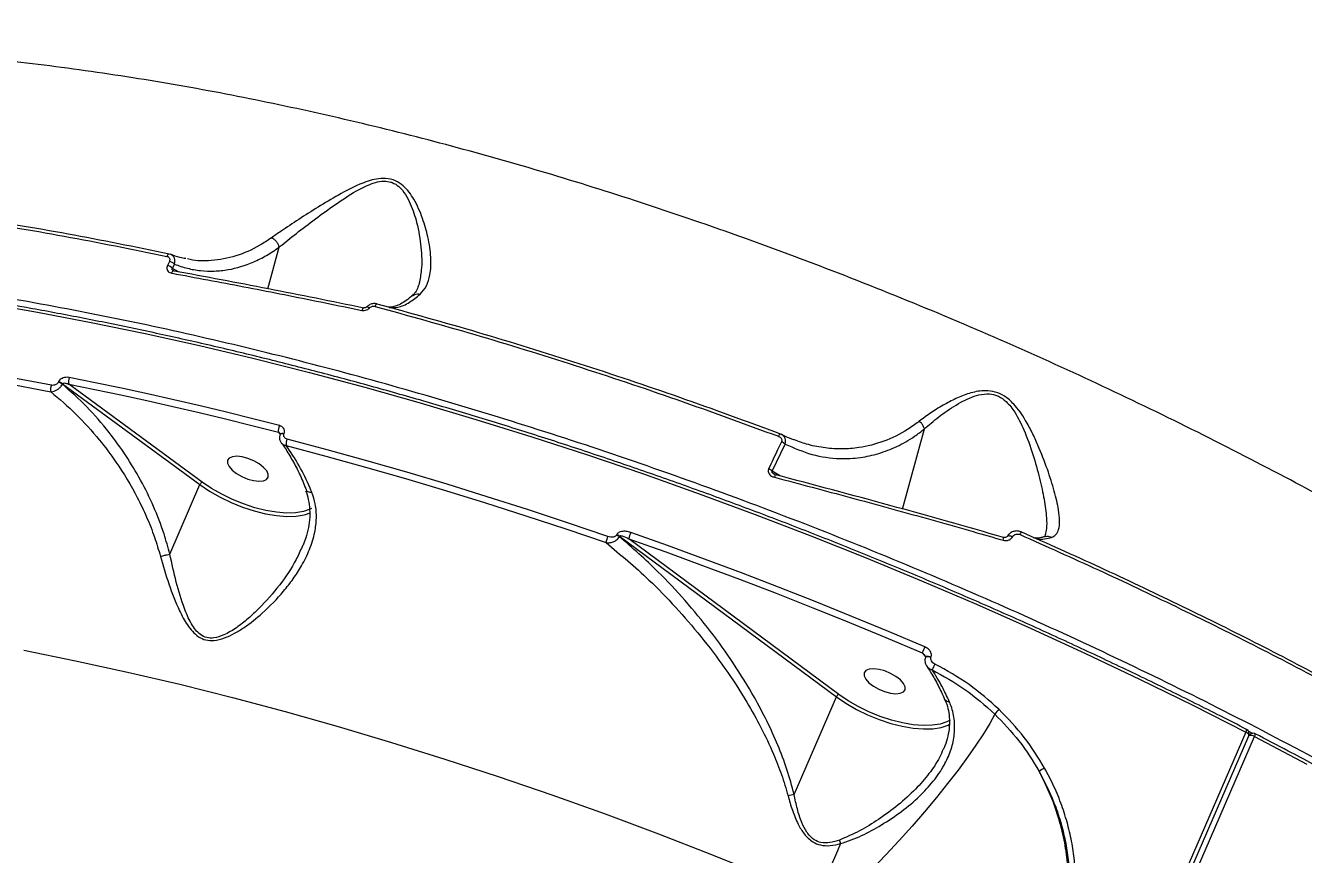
# Model space of a CAD drawing. Header units: millimetres. Extents: x -5238 to 5144, y -3542 to 5092.
# Drawn here: x 2788.5 to 3048.8, y 1913.1 to 2081.9 of the extents above; entities that cross this region are included whole.
import ezdxf

# ---------------------------------------------------------------- set-up
doc = ezdxf.new("R2010")
doc.units = ezdxf.units.MM
for name, color, linetype in [('DIKOM_ОБЪЕКТ', 7, 'Continuous'), ('DIKOM_РАЗМЕР_ЗОНА', 7, 'Continuous'), ('DIKOM_РАЗМЕР_ОБЪЕКТА', 7, 'Continuous')]:
    doc.layers.add(name, color=color, linetype=linetype)
doc.styles.add('style1', font='arial.ttf', dxfattribs={"width": 0.8})
doc.dimstyles.new('1-50', dxfattribs={"dimtxt": 300, "dimasz": 200, "dimexe": 100, "dimexo": 0, "dimgap": 100, "dimtad": 1, "dimtxsty": 'style1', "dimcen": 200, "dimclrd": 7, "dimclre": 7, "dimclrt": 7, "dimadec": 1, "dimazin": 2, "dimtfac": 1, "dimtmove": 0, "dimatfit": 2, "dimfxl": 0, "dimlwd": 25, "dimlwe": 18, "dimarcsym": 0})

# ---------------------------------------------------------------- blocks, each defined once
blk = doc.blocks.new('*D1')
at = {"layer": 'Defpoints', "color": 0, "transparency": 16777216}
for p in [(-4787.63, 5091.56), (3144.22, 5091.56), (-2554.16, -2403.28)]:
    blk.add_point(p, dxfattribs=at)
at = {"layer": 'DIKOM_РАЗМЕР_ЗОНА', "color": 7, "lineweight": 18, "transparency": 16777216}
for p, q in [((3144.22, 5091.56), (-4887.63, 5091.56)), ((-2554.16, -2403.28), (-4887.63, -2403.28))]:
    blk.add_line(p, q, dxfattribs=at)
at = {"layer": 'DIKOM_РАЗМЕР_ЗОНА', "color": 7, "lineweight": 25, "transparency": 16777216}
blk.add_line((-4787.63, -2203.28), (-4787.63, 4891.56), dxfattribs=at)
at = {"layer": 'DIKOM_РАЗМЕР_ЗОНА', "color": 7, "transparency": 16777216}
for points in [[(-4820.97, 4891.56), (-4754.3, 4891.56), (-4787.63, 5091.56)], [(-4820.97, -2203.28), (-4754.3, -2203.28), (-4787.63, -2403.28)]]:
    blk.add_solid(points, dxfattribs=at)
at = {"layer": 'DIKOM_РАЗМЕР_ЗОНА', "color": 7, "transparency": 16777216, "insert": (-5040.81, 1344.14), "char_height": 300, "attachment_point": 5, "rotation": 90, "style": 'style1'}
blk.add_mtext('7500', dxfattribs=at)
blk = doc.blocks.new('*D2')
at = {"layer": 'Defpoints', "color": 0, "transparency": 16777216}
for p in [(5144.22, 2720.02), (-4054.16, -903.28), (5144.22, -3441.88)]:
    blk.add_point(p, dxfattribs=at)
at = {"layer": 'DIKOM_РАЗМЕР_ЗОНА', "color": 7, "lineweight": 18, "transparency": 16777216}
for p, q in [((5144.22, 2720.02), (5144.22, -3541.88)), ((-4054.16, -903.28), (-4054.16, -3541.88))]:
    blk.add_line(p, q, dxfattribs=at)
at = {"layer": 'DIKOM_РАЗМЕР_ЗОНА', "color": 7, "lineweight": 25, "transparency": 16777216}
blk.add_line((-3854.16, -3441.88), (4944.22, -3441.88), dxfattribs=at)
at = {"layer": 'DIKOM_РАЗМЕР_ЗОНА', "color": 7, "transparency": 16777216}
for points in [[(-3854.16, -3408.54), (-3854.16, -3475.21), (-4054.16, -3441.88)], [(4944.22, -3408.54), (4944.22, -3475.21), (5144.22, -3441.88)]]:
    blk.add_solid(points, dxfattribs=at)
at = {"layer": 'DIKOM_РАЗМЕР_ЗОНА', "color": 7, "transparency": 16777216, "insert": (545.03, -3188.7), "char_height": 300, "attachment_point": 5, "style": 'style1'}
blk.add_mtext('9200', dxfattribs=at)
blk = doc.blocks.new('*D3')
at = {"layer": 'Defpoints', "color": 0, "transparency": 16777216}
for p in [(3889.93, 2956), (-2405.68, -161.05), (3889.93, -2949.28)]:
    blk.add_point(p, dxfattribs=at)
at = {"layer": 'DIKOM_РАЗМЕР_ОБЪЕКТА', "color": 7, "lineweight": 18, "transparency": 16777216}
for p, q in [((3889.93, 2956), (3889.93, -3049.28)), ((-2405.68, -161.05), (-2405.68, -3049.28))]:
    blk.add_line(p, q, dxfattribs=at)
at = {"layer": 'DIKOM_РАЗМЕР_ОБЪЕКТА', "color": 7, "lineweight": 25, "transparency": 16777216}
blk.add_line((-2205.68, -2949.28), (3689.93, -2949.28), dxfattribs=at)
at = {"layer": 'DIKOM_РАЗМЕР_ОБЪЕКТА', "color": 7, "transparency": 16777216}
for points in [[(-2205.68, -2915.95), (-2205.68, -2982.61), (-2405.68, -2949.28)], [(3689.93, -2915.95), (3689.93, -2982.61), (3889.93, -2949.28)]]:
    blk.add_solid(points, dxfattribs=at)
at = {"layer": 'DIKOM_РАЗМЕР_ОБЪЕКТА', "color": 7, "transparency": 16777216, "insert": (742.13, -2696.01), "char_height": 300, "attachment_point": 5, "style": 'style1'}
blk.add_mtext('6300', dxfattribs=at)

msp = doc.modelspace()

# ---------------------------------------------------------------- linework, layer by layer
at = {"layer": 'DIKOM_ОБЪЕКТ', "color": 7, "linetype": 'Continuous', "lineweight": 15}
for p, q in [((2837.85, 2028.323), (2840.161, 2036.792)), ((2817.787, 2033.899), (2817.403, 2033.045)), ((2818.014, 2035.322), (2817.765, 2035.397)), ((2818.44, 2032.469), (2818.825, 2033.325)), ((2821.152, 2034.495), (2820.877, 2034.568)), ((2819.612, 2031.772), (2818.44, 2032.469)), ((2868.656, 2029.415), (2868.638, 2029.31)), ((2795.193, 2009.334), (2795.156, 2009.249)), ((2795.989, 2008.884), (2796.025, 2008.969)), ((2796.025, 2008.969), (2824.019, 1988.421)), ((2824.487, 1988.92), (2797.295, 2008.88)), ((2967.156, 1983.443), (2971.605, 1999.75)), ((2839.991, 1999.107), (2840.372, 1998.649)), ((2840.377, 1998.708), (2840.366, 1998.681)), ((2841.139, 1998.795), (2841.151, 1998.822)), ((2945.122, 1997.505), (2945.003, 1997.544)), ((2940.61, 1991.144), (2943.22, 1996.668)), ((2942.3, 1990.14), (2940.61, 1991.144)), ((2817.885, 1974.259), (2824.019, 1988.421)), ((2845.506, 1982.305), (2846.496, 1982.646)), ((2908.927, 1978.225), (2908.884, 1978.125)), ((2909.452, 1977.829), (2909.495, 1977.93)), ((2909.495, 1977.93), (2953.675, 1945.18)), ((2954.146, 1945.676), (2911.385, 1977.374)), ((2911.385, 1977.374), (2915.98, 1975.751)), ((2971.174, 1954.113), (2971.862, 1953.28)), ((2971.881, 1953.324), (2971.847, 1953.246)), ((2972.935, 1953.252), (2972.969, 1953.329)), ((2945.056, 1925.28), (2953.675, 1945.18)), ((2975.769, 1944.662), (2975.754, 1944.694)), ((2976.831, 1940.446), (2976.437, 1940.216)), ((3037.09, 1937.994), (2864.098, 1538.546)), ((2864.706, 1537.812), (3037.698, 1937.26)), ((2865.863, 1537.636), (3038.855, 1937.084)), ((3037.604, 1938.189), (3038.491, 1937.732)), ((3037.809, 1937.429), (3037.731, 1937.346))]:
    msp.add_line(p, q, dxfattribs=at)
at = {"layer": 'DIKOM_ОБЪЕКТ', "color": 7, "linetype": 'Continuous', "lineweight": 15, "flags": 128}
for points in [[(2817.765, 2035.397), (2817.709, 2035.413), (2817.649, 2035.406), (2817.586, 2035.376), (2817.521, 2035.324), (2817.456, 2035.25), (2817.393, 2035.158), (2817.332, 2035.049), (2817.277, 2034.925)], [(2818.673, 2031.977), (2818.633, 2031.979), (2818.569, 2031.96), (2818.503, 2031.913), (2818.437, 2031.841), (2818.371, 2031.745), (2818.31, 2031.628), (2818.253, 2031.494)], [(2818.747, 2031.936), (2818.693, 2031.971), (2818.673, 2031.977)], [(2780.089, 2025.435), (2790.912, 2023.544), (2801.833, 2021.461), (2812.843, 2019.188), (2823.932, 2016.728), (2835.091, 2014.083), (2846.311, 2011.254), (2857.581, 2008.244), (2868.894, 2005.056), (2880.238, 2001.692), (2891.606, 1998.156), (2902.986, 1994.449), (2914.37, 1990.576), (2925.748, 1986.54), (2937.109, 1982.343), (2948.446, 1977.99), (2959.748, 1973.483), (2971.005, 1968.828), (2982.209, 1964.028), (2993.349, 1959.086), (3004.417, 1954.008), (3015.402, 1948.796), (3026.297, 1943.457), (3037.09, 1937.994)], [(2857.354, 2024.416), (2857.322, 2024.416), (2857.273, 2024.393), (2857.219, 2024.344), (2857.164, 2024.268), (2857.108, 2024.169), (2857.053, 2024.049), (2857.002, 2023.912)], [(2857.984, 2024.62), (2858.026, 2024.643), (2858.096, 2024.643), (2858.187, 2024.617), (2858.297, 2024.566), (2858.422, 2024.491), (2858.557, 2024.396)], [(2860.106, 2025.211), (2860.064, 2025.224), (2860.016, 2025.215), (2859.964, 2025.182), (2859.908, 2025.128), (2859.851, 2025.053), (2859.792, 2024.96), (2859.735, 2024.85), (2859.679, 2024.726)], [(2793.75, 2008.668), (2783.892, 2010.522), (2774.115, 2012.22), (2764.425, 2013.76), (2754.829, 2015.142), (2745.334, 2016.364), (2735.946, 2017.426), (2726.673, 2018.326), (2717.519, 2019.065)], [(2717.568, 2017.721), (2726.702, 2016.984), (2735.955, 2016.086), (2745.322, 2015.027), (2754.796, 2013.807), (2764.37, 2012.429), (2774.039, 2010.892), (2783.795, 2009.197), (2793.631, 2007.347)], [(2840.2, 2000.445), (2834.797, 2001.819), (2829.407, 2003.151), (2824.032, 2004.44), (2818.671, 2005.686), (2813.327, 2006.89), (2808, 2008.05), (2802.691, 2009.167), (2797.402, 2010.241)], [(2797.295, 2008.88), (2802.571, 2007.809), (2807.867, 2006.695), (2813.181, 2005.537), (2818.513, 2004.337), (2823.86, 2003.093), (2829.223, 2001.807), (2834.6, 2000.478), (2839.991, 1999.107)], [(2840.366, 1998.681), (2840.368, 1998.687), (2840.44, 1998.77), (2840.562, 1998.825), (2840.725, 1998.848), (2840.922, 1998.837), (2841.139, 1998.795)], [(2840.377, 1998.707), (2840.38, 1998.714), (2840.452, 1998.797), (2840.573, 1998.852), (2840.737, 1998.875), (2840.933, 1998.865), (2841.151, 1998.822)], [(2907.111, 1977.848), (2898.917, 1980.637), (2890.725, 1983.339), (2882.537, 1985.954), (2874.357, 1988.481), (2866.189, 1990.918), (2858.036, 1993.265), (2849.903, 1995.52), (2841.791, 1997.682)], [(2830.579, 1991.359), (2831.477, 1990.659), (2832.562, 1990.04), (2833.745, 1989.55), (2834.93, 1989.23), (2836.021, 1989.106), (2836.931, 1989.188), (2837.585, 1989.469), (2837.93, 1989.927), (2837.938, 1990.523), (2837.609, 1991.211), (2836.97, 1991.934), (2836.071, 1992.634), (2834.987, 1993.253), (2833.804, 1993.743), (2832.619, 1994.062), (2831.527, 1994.186), (2830.617, 1994.105), (2829.964, 1993.823), (2829.619, 1993.366), (2829.61, 1992.769), (2829.939, 1992.082), (2830.579, 1991.359)], [(2841.566, 1996.385), (2849.66, 1994.228), (2857.775, 1991.978), (2865.91, 1989.637), (2874.06, 1987.205), (2882.222, 1984.684), (2890.392, 1982.075), (2898.566, 1979.378), (2906.742, 1976.596)], [(2941.225, 1990.428), (2941.224, 1990.452), (2941.222, 1990.453)], [(2824.019, 1988.421), (2825.971, 1987.1), (2828.102, 1985.875), (2830.362, 1984.776), (2832.697, 1983.827), (2835.053, 1983.052), (2837.375, 1982.468), (2839.608, 1982.089), (2841.701, 1981.924), (2843.605, 1981.976), (2845.274, 1982.245), (2845.506, 1982.305)], [(2846.735, 1983.535), (2846.452, 1983.394), (2845.098, 1982.93), (2843.479, 1982.669), (2841.633, 1982.618), (2839.603, 1982.779), (2837.437, 1983.147), (2835.186, 1983.713), (2832.901, 1984.465), (2830.637, 1985.385), (2828.446, 1986.451), (2826.38, 1987.639), (2824.487, 1988.92)], [(2971.697, 1955.343), (2964.266, 1958.49), (2956.813, 1961.572), (2949.339, 1964.589), (2941.848, 1967.54), (2934.342, 1970.423), (2926.825, 1973.239), (2919.298, 1975.984), (2911.765, 1978.66)], [(2991.314, 1978.769), (2991.317, 1978.771), (2991.31, 1978.75), (2991.293, 1978.708), (2991.267, 1978.645), (2991.233, 1978.563), (2991.19, 1978.465), (2991.142, 1978.351), (2991.087, 1978.226)], [(2987.707, 1977.662), (2987.724, 1977.68), (2987.727, 1977.68)], [(2988.526, 1977.891), (2988.55, 1977.925), (2988.641, 1977.986), (2988.777, 1978.013), (2988.949, 1978.006), (2989.148, 1977.965), (2989.362, 1977.892), (2989.579, 1977.791)], [(2915.98, 1975.751), (2918.9, 1974.705), (2926.408, 1971.966), (2933.908, 1969.157), (2941.396, 1966.281), (2948.869, 1963.337), (2951.134, 1962.43)], [(2951.134, 1962.43), (2956.325, 1960.327), (2963.761, 1957.252), (2971.174, 1954.113)], [(2788.15, 1954.664), (2798.653, 1952.538), (2809.238, 1950.224), (2819.895, 1947.723), (2830.614, 1945.038), (2841.386, 1942.171), (2852.199, 1939.124), (2863.045, 1935.901), (2873.912, 1932.505), (2884.792, 1928.938), (2895.673, 1925.204), (2906.546, 1921.307), (2917.401, 1917.25), (2928.227, 1913.037), (2939.014, 1908.672), (2949.753, 1904.159)], [(2971.847, 1953.245), (2971.882, 1953.3), (2972.003, 1953.377), (2972.185, 1953.412), (2972.414, 1953.401), (2972.67, 1953.346), (2972.935, 1953.252)], [(2971.882, 1953.325), (2971.916, 1953.377), (2972.037, 1953.455), (2972.219, 1953.489), (2972.447, 1953.479), (2972.704, 1953.424), (2972.969, 1953.329)], [(2960.316, 1948.058), (2961.214, 1947.358), (2962.299, 1946.738), (2963.482, 1946.249), (2964.667, 1945.929), (2965.758, 1945.805), (2966.668, 1945.887), (2967.322, 1946.168), (2967.667, 1946.625), (2967.675, 1947.222), (2967.346, 1947.91), (2966.707, 1948.633), (2965.808, 1949.332), (2964.724, 1949.952), (2963.541, 1950.442), (2962.356, 1950.761), (2961.264, 1950.885), (2960.354, 1950.803), (2959.701, 1950.522), (2959.356, 1950.065), (2959.347, 1949.468), (2959.676, 1948.78), (2960.316, 1948.058)], [(2953.675, 1945.18), (2955.628, 1943.849), (2957.764, 1942.614), (2960.031, 1941.505), (2962.376, 1940.547), (2964.744, 1939.764), (2967.078, 1939.174), (2969.324, 1938.79), (2971.428, 1938.623), (2973.342, 1938.675), (2975.018, 1938.946), (2975.232, 1939.001)], [(2976.437, 1940.216), (2976.202, 1940.099), (2974.843, 1939.631), (2973.217, 1939.368), (2971.362, 1939.318), (2969.321, 1939.48), (2967.143, 1939.852), (2964.88, 1940.424), (2962.584, 1941.184), (2960.31, 1942.112), (2958.111, 1943.188), (2956.041, 1944.385), (2954.146, 1945.676)], [(2985.929, 1941.657), (2984.901, 1939.756), (2983.625, 1937.642), (2982.114, 1935.336), (2980.383, 1932.859), (2978.449, 1930.237), (2976.331, 1927.495), (2974.05, 1924.661), (2971.629, 1921.762), (2969.091, 1918.827), (2966.462, 1915.885), (2963.767, 1912.965), (2961.033, 1910.096), (2958.287, 1907.306), (2955.557, 1904.623), (2952.868, 1902.073)], [(2975.232, 1939.001), (2976.42, 1939.429), (2976.704, 1939.571)], [(3037.698, 1937.26), (3037.705, 1937.277), (3037.713, 1937.366), (3037.686, 1937.467), (3037.623, 1937.574), (3037.528, 1937.685), (3037.404, 1937.794), (3037.257, 1937.899), (3037.09, 1937.994)], [(3037.809, 1937.429), (3037.748, 1937.355), (3037.721, 1937.315)], [(3038.855, 1937.084), (3049.521, 1931.482)], [(2954.542, 1915.265), (2953.923, 1913.825), (2953.309, 1912.395), (2952.698, 1910.978), (2952.094, 1909.576), (2951.497, 1908.191), (2950.906, 1906.825), (2950.325, 1905.48), (2949.753, 1904.159)]]:
    msp.add_lwpolyline(points, dxfattribs=at)
at = {"layer": 'DIKOM_ОБЪЕКТ', "color": 7, "linetype": 'Continuous', "lineweight": 15}
for centre, radius, start, end in [((2817.289, 2031.773), 2.184, 45.29518, 76.80369), ((2816.907, 2030.931), 2.172, 45.09123, 76.79286), ((2799.149, 2009.418), 1.931, 154.77171, 196.17301), ((2795.557, 2007.839), 1.987, 155.3631, 194.34132), ((2794.72, 2007.121), 2.172, 54.25902, 78.42026), ((2794.757, 2007.207), 2.172, 54.25709, 78.41013), ((2842.385, 1999.417), 2.415, 154.81383, 187.37625), ((2844.13, 1996.608), 2.574, 155.34135, 184.96261), ((2942.821, 1998.047), 0.964, 131.48094, 167.77704), ((2941.782, 1995.311), 1.977, 43.3483, 69.29717), ((2939.18, 1989.851), 1.929, 42.11233, 68.83274), ((2943.608, 1989.326), 2.639, 154.70767, 167.15394), ((2824.883, 1988.079), 0.93, 115.20815, 158.37961), ((2916.132, 1976.669), 4.799, 155.49394, 171.55449), ((2911.49, 1975.876), 4.803, 155.75963, 171.38691), ((2908.185, 1976.088), 2.154, 53.97883, 71.07836), ((2908.229, 1976.188), 2.154, 53.97883, 71.07836), ((2985.52, 1977.784), 2.209, 341.80623, 357.30933), ((3042.758, 1924.411), 77.501, 156.47647, 157.46455), ((2995.239, 1940.522), 24.284, 152.21784, 155.29018), ((2954.527, 1944.842), 0.917, 114.54755, 158.3611), ((2976.554, 1945.164), 0.932, 212.57934, 277.04475), ((2990.428, 1938.558), 5.462, 131.7817, 145.447), ((3036.339, 1938.491), 0.901, 326.53616, 3.54868), ((3036.781, 1937.657), 1, 336.58356, 62.78465), ((3038.138, 1936.053), 1.256, 55.18097, 111.25202), ((3038.542, 1936.749), 1, 76.22064, 137.13963), ((3038.542, 1936.749), 1, 62.66279, 76.22064), ((3038.124, 1937.572), 0.879, 326.29194, 4.25739), ((2997.22, 1927.852), 3.04, 111.97733, 136.51702), ((2955.17, 1877.23), 49.103, 101.88656, 103.36309), ((2935.149, 1909.167), 20.329, 17.45523, 19.62764)]:
    msp.add_arc(centre, radius, start, end, dxfattribs=at)
for points, knots in [([(3110.125, 1951.683), (3104.954, 1955.006), (3094.614, 1961.652), (3078.522, 1971.341), (3062.033, 1980.798), (3044.55, 1990.296), (3026.136, 1999.746), (3006.812, 2009.067), (2987.048, 2018.004), (2966.894, 2026.504), (2946.412, 2034.519), (2926.267, 2041.79), (2906.527, 2048.321), (2887.249, 2054.138), (2867.9, 2059.401), (2848.545, 2064.063), (2829.252, 2068.091), (2810.038, 2071.464), (2790.987, 2074.135), (2772.086, 2076.08), (2753.636, 2077.245), (2736.072, 2077.614), (2719.499, 2077.233), (2703.92, 2076.17), (2688.887, 2074.407), (2674.476, 2071.925), (2660.751, 2068.724), (2648.089, 2064.9), (2636.488, 2060.503), (2625.931, 2055.584), (2616.148, 2050.058), (2607.314, 2043.861), (2601.251, 2038.988), (2598.483, 2036.04), (2598.017, 2035.544)], [0, 0, 0, 0, 0.0290611, 0.0581217, 0.0874721, 0.1168222, 0.149268, 0.1817389, 0.2141842, 0.2475864, 0.2810158, 0.3144171, 0.3458425, 0.3772909, 0.4087157, 0.4410475, 0.4734053, 0.5057366, 0.5392378, 0.5727389, 0.6067209, 0.6407033, 0.6726199, 0.7045617, 0.7364787, 0.7693259, 0.8021996, 0.8350472, 0.8663867, 0.897749, 0.9290887, 0.9612736, 0.9934829, 1, 1, 1, 1]), ([(2868.884, 2027.205), (2869.348, 2027.742), (2870.29, 2028.832), (2871.012, 2031.353), (2871.16, 2034.678), (2870.587, 2038.629), (2869.449, 2042.673), (2868.112, 2045.793), (2866.667, 2047.996), (2865.478, 2049.325), (2863.899, 2050.418), (2861.938, 2050.892), (2859.994, 2050.728), (2858.228, 2050.257), (2855.58, 2049.235), (2852.144, 2047.416), (2848.029, 2044.936), (2844.103, 2042.426), (2840.919, 2040.322), (2839.206, 2039.129), (2838.562, 2038.681)], [0, 0, 0, 0, 0.0631568, 0.128253, 0.2159346, 0.3060566, 0.3825692, 0.4604881, 0.4898739, 0.5197486, 0.5505533, 0.5816489, 0.6087228, 0.6339788, 0.6598615, 0.7307912, 0.803689, 0.878288, 0.9542739, 1, 1, 1, 1]), ([(2840.161, 2036.801), (2840.162, 2036.802), (2840.34, 2036.926), (2841.527, 2037.987), (2844.099, 2039.922), (2847.912, 2042.856), (2852.01, 2045.813), (2855.387, 2048.036), (2858.043, 2049.376), (2859.725, 2050.018), (2861.406, 2050.32), (2862.561, 2050.168), (2863.598, 2049.812), (2864.758, 2049.065), (2865.957, 2047.532), (2867.224, 2045.047), (2868.385, 2041.355), (2869.159, 2036.703), (2869.298, 2032.505), (2868.837, 2030.285), (2868.656, 2029.415)], [0, 0, 0, 0, 0.0000667, 0.0149689, 0.106693, 0.2004027, 0.2885201, 0.3783513, 0.4081463, 0.4384704, 0.4681303, 0.4925289, 0.497635, 0.5269073, 0.5678661, 0.6107296, 0.6951121, 0.8087573, 0.9250704, 1, 1, 1, 1]), ([(2736.531, 2047.096), (2742.967, 2046.488), (2755.839, 2045.271), (2775.847, 2042.534), (2796.296, 2039.183), (2810.283, 2036.344), (2817.277, 2034.925)], [0, 0, 0, 0, 0.2484783, 0.4969546, 0.7484766, 1, 1, 1, 1]), ([(2817.765, 2035.397), (2810.866, 2036.799), (2797.069, 2039.601), (2776.725, 2042.947), (2756.656, 2045.704), (2743.644, 2046.935), (2737.138, 2047.551)], [0, 0, 0, 0, 0.2484743, 0.4969504, 0.7484757, 1, 1, 1, 1]), ([(2838.562, 2038.681), (2837.781, 2038.159), (2835.434, 2036.589), (2831.325, 2034.796), (2826.557, 2033.972), (2823.237, 2033.92), (2821.667, 2034.356), (2821.49, 2034.405)], [0, 0, 0, 0, 0.1419723, 0.4265605, 0.7181558, 0.9682198, 1, 1, 1, 1]), ([(2840.161, 2036.801), (2840.099, 2037.007), (2839.976, 2037.418), (2839.584, 2037.987), (2839.132, 2038.401), (2838.775, 2038.602), (2838.599, 2038.668), (2838.562, 2038.681)], [0, 0, 0, 0, 0.252521, 0.5050629, 0.7575844, 0.9486778, 1, 1, 1, 1]), ([(2818.825, 2033.325), (2819.698, 2033.023), (2821.444, 2032.418), (2824.161, 2031.964), (2826.938, 2031.861), (2830.558, 2032.236), (2834.136, 2033.326), (2837.599, 2035.05), (2839.307, 2036.211), (2840.161, 2036.792)], [0, 0, 0, 0, 0.126452, 0.2528981, 0.3828703, 0.5128346, 0.7531095, 0.8765543, 1, 1, 1, 1]), ([(2840.161, 2036.792), (2840.161, 2036.793), (2840.161, 2036.796), (2840.161, 2036.799), (2840.161, 2036.8), (2840.161, 2036.801)], [0, 0, 0, 0, 0.4487305, 0.8109542, 1, 1, 1, 1]), ([(3037.238, 1938.546), (3035.455, 1939.459), (3030.285, 1942.105), (3021.655, 1946.402), (3011.325, 1951.399), (3000.916, 1956.277), (2990.437, 1961.036), (2979.895, 1965.671), (2969.299, 1970.18), (2958.655, 1974.558), (2947.973, 1978.802), (2937.261, 1982.91), (2926.526, 1986.877), (2915.776, 1990.702), (2905.02, 1994.381), (2894.265, 1997.911), (2883.52, 2001.291), (2872.793, 2004.516), (2862.092, 2007.585), (2851.424, 2010.496), (2840.798, 2013.246), (2830.222, 2015.833), (2819.704, 2018.256), (2809.251, 2020.512), (2798.872, 2022.6), (2788.574, 2024.518), (2778.365, 2026.264), (2768.253, 2027.838), (2758.244, 2029.239), (2748.348, 2030.464), (2738.57, 2031.513), (2728.919, 2032.386), (2719.402, 2033.081), (2710.025, 2033.599), (2700.796, 2033.938), (2691.722, 2034.098), (2682.809, 2034.08), (2674.065, 2033.882), (2665.495, 2033.506), (2657.106, 2032.951), (2648.905, 2032.218), (2640.897, 2031.307), (2633.089, 2030.22), (2625.487, 2028.955), (2618.095, 2027.515), (2610.92, 2025.9), (2603.968, 2024.112), (2597.243, 2022.151), (2590.75, 2020.02), (2584.496, 2017.719), (2578.484, 2015.251), (2572.718, 2012.617), (2567.205, 2009.818), (2561.948, 2006.858), (2556.951, 2003.738), (2552.217, 2000.463), (2547.759, 1997.028), (2543.914, 1993.778), (2541.68, 1991.608), (2540.735, 1990.69)], [0, 0, 0, 0, 0.0093527, 0.0271224, 0.0448922, 0.0626619, 0.0804318, 0.0982017, 0.1159714, 0.133741, 0.151511, 0.1692809, 0.1870509, 0.2048207, 0.2225907, 0.2403613, 0.2581319, 0.2759024, 0.2936736, 0.3114446, 0.329216, 0.3469881, 0.3647602, 0.3825327, 0.4003057, 0.4180794, 0.4358532, 0.4536276, 0.4714028, 0.4891785, 0.5069547, 0.5247319, 0.5425096, 0.5602879, 0.5780673, 0.5958473, 0.6136284, 0.63141, 0.6491928, 0.6669766, 0.684761, 0.7025465, 0.7203328, 0.7381198, 0.7559076, 0.7736956, 0.791484, 0.8092722, 0.8270599, 0.8448465, 0.8626315, 0.8804144, 0.8981938, 0.9159693, 0.9337396, 0.9515036, 0.9692605, 0.9870089, 1, 1, 1, 1]), ([(3156.539, 1866.016), (3153.206, 1868.486), (3144.227, 1875.141), (3128.984, 1885.796), (3110.696, 1897.878), (3091.592, 1909.766), (3071.719, 1921.412), (3051.126, 1932.769), (3030.266, 1943.588), (3009.217, 1953.842), (2988.06, 1963.521), (2966.45, 1972.783), (2944.444, 1981.576), (2922.111, 1989.857), (2899.941, 1997.445), (2878.008, 2004.33), (2856.377, 2010.518), (2834.695, 2016.109), (2813.038, 2021.057), (2791.482, 2025.329), (2770.502, 2028.832), (2750.158, 2031.571), (2730.491, 2033.569), (2711.181, 2034.859), (2692.314, 2035.405), (2673.966, 2035.187), (2656.541, 2034.209), (2640.078, 2032.494), (2624.593, 2030.077), (2609.833, 2026.921), (2595.883, 2023.002), (2582.81, 2018.319), (2571.413, 2013.196), (2561.532, 2007.776), (2553.059, 2002.156), (2546.363, 1996.989), (2542.846, 1993.514), (2541.561, 1992.245)], [0, 0, 0, 0, 0.0172867, 0.0465704, 0.0758765, 0.1051603, 0.1352946, 0.1654535, 0.1955878, 0.2248713, 0.2541776, 0.2834612, 0.3135956, 0.3437544, 0.3738887, 0.403172, 0.4324779, 0.4617614, 0.4918952, 0.5220535, 0.5521876, 0.5814711, 0.6107773, 0.6400606, 0.670195, 0.7003536, 0.7304878, 0.7597712, 0.7890773, 0.8183608, 0.8484949, 0.8786536, 0.9087878, 0.9342738, 0.9597896, 0.9853053, 1, 1, 1, 1]), ([(2817.277, 2034.925), (2817.344, 2034.906), (2817.501, 2034.862), (2817.705, 2034.713), (2817.848, 2034.48), (2817.888, 2034.192), (2817.821, 2033.997), (2817.787, 2033.899)], [0, 0, 0, 0, 0.1487892, 0.3487171, 0.5572758, 0.7791241, 1, 1, 1, 1]), ([(2818.825, 2033.325), (2818.872, 2033.534), (2818.967, 2033.953), (2818.846, 2034.55), (2818.539, 2035.02), (2818.225, 2035.261), (2818.03, 2035.318), (2818.014, 2035.322)], [0, 0, 0, 0, 0.2471905, 0.4945837, 0.7380234, 0.9791004, 1, 1, 1, 1]), ([(2821.123, 2034.458), (2820.724, 2034.527), (2819.675, 2034.71), (2818.653, 2035.1), (2818.021, 2035.342)], [0, 0, 0, 0, 0.3807662, 1, 1, 1, 1]), ([(2817.403, 2033.045), (2817.355, 2032.904), (2817.258, 2032.621), (2817.317, 2032.201), (2817.524, 2031.852), (2817.848, 2031.601), (2818.121, 2031.529), (2818.253, 2031.494)], [0, 0, 0, 0, 0.2064143, 0.4133949, 0.614226, 0.8134875, 1, 1, 1, 1]), ([(2818.253, 2031.494), (2818.865, 2031.381), (2821.925, 2030.821), (2829.851, 2029.34), (2842.123, 2026.969), (2852.04, 2024.932), (2857.002, 2023.912)], [0, 0, 0, 0, 0.048067, 0.2403271, 0.6198824, 1, 1, 1, 1]), ([(2818.555, 2032.02), (2818.516, 2032.045), (2818.444, 2032.09), (2818.391, 2032.166), (2818.362, 2032.238), (2818.357, 2032.294), (2818.375, 2032.382), (2818.411, 2032.431), (2818.44, 2032.469)], [0, 0, 0, 0, 0.2131871, 0.3914599, 0.4588537, 0.6424441, 0.7168346, 1, 1, 1, 1]), ([(2818.674, 2031.981), (2818.651, 2031.984), (2818.591, 2031.994), (2818.57, 2032.008), (2818.557, 2032.017)], [0, 0, 0, 0, 0.3706104, 1, 1, 1, 1]), ([(2857.406, 2024.379), (2850.903, 2025.711), (2837.882, 2028.379), (2825.131, 2030.749), (2818.747, 2031.936)], [0, 0, 0, 0, 0.4993551, 1, 1, 1, 1]), ([(2868.66, 2029.415), (2868.55, 2029.052), (2868.316, 2028.279), (2867.859, 2027.482), (2867.433, 2027.09), (2867.262, 2026.933)], [0, 0, 0, 0, 0.3467273, 0.7377848, 1, 1, 1, 1]), ([(2867.302, 2026.965), (2867.191, 2026.859), (2866.644, 2026.337), (2865.718, 2025.686), (2864.555, 2025.014), (2863.506, 2024.653), (2862.813, 2024.511), (2862.485, 2024.548), (2862.434, 2024.553)], [0, 0, 0, 0, 0.056896, 0.2795357, 0.50242, 0.7270841, 0.9578999, 1, 1, 1, 1]), ([(2862.562, 2024.517), (2863.138, 2024.493), (2864.468, 2024.436), (2866.605, 2025.363), (2868.165, 2026.624), (2868.884, 2027.205)], [0, 0, 0, 0, 0.2916359, 0.6737012, 1, 1, 1, 1]), ([(2867.35, 2026.898), (2867.473, 2026.992), (2867.753, 2027.206), (2868.264, 2027.294), (2868.66, 2027.263), (2868.844, 2027.216), (2868.884, 2027.205)], [0, 0, 0, 0, 0.2941262, 0.668056, 0.9275566, 1, 1, 1, 1]), ([(2857.002, 2023.912), (2857.165, 2023.893), (2857.491, 2023.856), (2857.99, 2023.989), (2858.344, 2024.192), (2858.51, 2024.351), (2858.557, 2024.396)], [0, 0, 0, 0, 0.2926704, 0.5849688, 0.8820068, 1, 1, 1, 1]), ([(2857.98, 2024.624), (2857.957, 2024.599), (2857.901, 2024.539), (2857.764, 2024.463), (2857.602, 2024.412), (2857.454, 2024.399), (2857.383, 2024.414), (2857.354, 2024.42)], [0, 0, 0, 0, 0.1687003, 0.4076027, 0.6252647, 0.8481428, 1, 1, 1, 1]), ([(2860.077, 2025.204), (2860.007, 2025.227), (2859.72, 2025.323), (2859.155, 2025.281), (2858.484, 2025.065), (2858.154, 2024.75), (2858.002, 2024.605)], [0, 0, 0, 0, 0.0969145, 0.4017697, 0.7246125, 1, 1, 1, 1]), ([(2858.557, 2024.396), (2858.612, 2024.446), (2858.749, 2024.572), (2859.022, 2024.707), (2859.359, 2024.78), (2859.572, 2024.744), (2859.679, 2024.726)], [0, 0, 0, 0, 0.1835138, 0.4626938, 0.7309999, 1, 1, 1, 1]), ([(2859.679, 2024.726), (2866.457, 2022.851), (2880.013, 2019.102), (2900.552, 2012.724), (2921.197, 2005.845), (2934.985, 2000.783), (2941.878, 1998.251)], [0, 0, 0, 0, 0.2486148, 0.4972305, 0.7486143, 1, 1, 1, 1]), ([(2942.182, 1998.769), (2935.375, 2001.27), (2921.76, 2006.272), (2901.222, 2013.127), (2880.636, 2019.53), (2866.949, 2023.317), (2860.106, 2025.211)], [0, 0, 0, 0, 0.2486152, 0.4972306, 0.7486171, 1, 1, 1, 1]), ([(2797.402, 2010.241), (2797.371, 2010.246), (2797.143, 2010.288), (2796.722, 2010.298), (2796.179, 2010.178), (2795.741, 2009.967), (2795.391, 2009.686), (2795.259, 2009.451), (2795.193, 2009.334)], [0, 0, 0, 0, 0.0392421, 0.287281, 0.4951952, 0.6710166, 0.8353475, 1, 1, 1, 1]), ([(2793.631, 2007.347), (2793.664, 2007.348), (2793.889, 2007.351), (2794.315, 2007.437), (2794.871, 2007.692), (2795.341, 2008.031), (2795.735, 2008.433), (2795.904, 2008.733), (2795.989, 2008.884)], [0, 0, 0, 0, 0.0391054, 0.2682982, 0.4664054, 0.6436512, 0.8199282, 1, 1, 1, 1]), ([(2793.631, 2007.347), (2795.362, 2005.868), (2798.846, 2002.889), (2803.239, 1997.995), (2807.494, 1992.353), (2810.703, 1987.045), (2813.186, 1981.835), (2814.784, 1977.83), (2815.587, 1975.106), (2815.975, 1973.79)], [0, 0, 0, 0, 0.1738741, 0.3501384, 0.4880592, 0.6922726, 0.7971147, 0.9019391, 1, 1, 1, 1]), ([(2795.156, 2009.249), (2795.114, 2009.172), (2795.029, 2009.02), (2794.803, 2008.839), (2794.524, 2008.705), (2794.183, 2008.632), (2793.917, 2008.638), (2793.772, 2008.664), (2793.75, 2008.668)], [0, 0, 0, 0, 0.1673987, 0.3345008, 0.5090892, 0.7130911, 0.9576877, 1, 1, 1, 1]), ([(2817.883, 1974.257), (2817.507, 1975.632), (2816.603, 1978.932), (2814.63, 1983.99), (2812.007, 1989.334), (2808.96, 1994.383), (2805.306, 1999.42), (2801.027, 2004.378), (2797.668, 2007.382), (2795.989, 2008.884)], [0, 0, 0, 0, 0.0999796, 0.2399045, 0.3803222, 0.5203866, 0.6601483, 0.8300705, 1, 1, 1, 1]), ([(2796.025, 2008.969), (2796.037, 2008.989), (2796.061, 2009.029), (2796.149, 2009.087), (2796.308, 2009.123), (2796.554, 2009.114), (2796.873, 2009.047), (2797.127, 2008.956), (2797.274, 2008.889), (2797.295, 2008.88)], [0, 0, 0, 0, 0.0552907, 0.1098009, 0.2436104, 0.4175674, 0.6518078, 0.9518339, 1, 1, 1, 1]), ([(2997.489, 1977.66), (2997.822, 1977.825), (2998.501, 1978.162), (2999.038, 1979.293), (2999.214, 1980.966), (2998.944, 1983.547), (2998.128, 1987.058), (2996.712, 1991.523), (2995.136, 1995.6), (2993.586, 1998.996), (2992.363, 2001.282), (2991.106, 2003.24), (2989.764, 2004.937), (2988.111, 2006.425), (2986.071, 2007.383), (2983.661, 2007.674), (2981.007, 2007.173), (2978.288, 2006.114), (2975.595, 2004.722), (2972.946, 2003.094), (2971.335, 2001.907), (2970.524, 2001.311)], [0, 0, 0, 0, 0.0474459, 0.0964712, 0.1556876, 0.2165988, 0.3039696, 0.3937332, 0.4858702, 0.5329618, 0.5800238, 0.6111519, 0.6426532, 0.6798127, 0.7100509, 0.7403116, 0.7862716, 0.8336555, 0.8820835, 0.9406759, 1, 1, 1, 1]), ([(2971.605, 1999.759), (2971.606, 1999.76), (2971.82, 1999.954), (2972.973, 2000.97), (2975.303, 2002.883), (2978.25, 2004.809), (2980.765, 2006.079), (2982.695, 2006.757), (2984.68, 2007.014), (2986.056, 2006.692), (2987.203, 2006.179), (2988.581, 2005.185), (2990.35, 2002.81), (2992.142, 1999.097), (2993.789, 1994.513), (2995.096, 1989.721), (2996.067, 1985.339), (2996.499, 1981.938), (2996.557, 1979.549), (2996.302, 1978.594), (2996.195, 1978.193)], [0, 0, 0, 0, 0.0000783, 0.019137, 0.1044085, 0.1895442, 0.2260995, 0.2625376, 0.3007711, 0.3292636, 0.3325918, 0.3645283, 0.4141942, 0.4869811, 0.5894385, 0.6919708, 0.7893415, 0.8865506, 0.9524079, 1, 1, 1, 1]), ([(2841.151, 1998.822), (2841.174, 1998.885), (2841.251, 1999.091), (2841.257, 1999.471), (2841.073, 1999.904), (2840.71, 2000.262), (2840.37, 2000.384), (2840.2, 2000.445)], [0, 0, 0, 0, 0.0931369, 0.3038867, 0.5302643, 0.7652146, 1, 1, 1, 1]), ([(2943.22, 1996.668), (2945.033, 1995.885), (2948.659, 1994.317), (2953.852, 1993.595), (2958.413, 1993.812), (2962.3, 1994.66), (2965.992, 1996.09), (2969.105, 1997.839), (2970.937, 1999.24), (2971.605, 1999.75)], [0, 0, 0, 0, 0.1992532, 0.3984555, 0.5429347, 0.6708079, 0.7989889, 0.9267421, 1, 1, 1, 1]), ([(2970.524, 2001.311), (2969.748, 2000.745), (2967.416, 1999.045), (2963.31, 1997.071), (2958.816, 1995.916), (2954.83, 1995.609), (2951.384, 1995.824), (2948.133, 1996.425), (2946.065, 1997.167), (2945.122, 1997.505)], [0, 0, 0, 0, 0.0956516, 0.2873647, 0.4833072, 0.616107, 0.7489207, 0.8854874, 1, 1, 1, 1]), ([(2971.605, 1999.759), (2971.538, 1999.961), (2971.404, 2000.364), (2971.033, 2000.872), (2970.72, 2001.168), (2970.558, 2001.286), (2970.524, 2001.311)], [0, 0, 0, 0, 0.341363, 0.6827511, 0.9340663, 1, 1, 1, 1]), ([(2971.605, 1999.75), (2971.605, 1999.751), (2971.606, 1999.754), (2971.606, 1999.757), (2971.606, 1999.759), (2971.605, 1999.759)], [0, 0, 0, 0, 0.4346472, 0.7852813, 1, 1, 1, 1]), ([(2839.991, 1999.107), (2840.069, 1999.063), (2840.206, 1998.986), (2840.309, 1998.868), (2840.352, 1998.818)], [0, 0, 0, 0, 0.574975, 1, 1, 1, 1]), ([(2840.38, 1998.676), (2840.317, 1998.502), (2840.177, 1998.116), (2840.243, 1997.486), (2840.463, 1997.126), (2840.567, 1996.956)], [0, 0, 0, 0, 0.3018872, 0.671674, 1, 1, 1, 1]), ([(2840.355, 1998.82), (2840.358, 1998.818), (2840.396, 1998.784), (2840.375, 1998.758), (2840.408, 1998.758), (2840.377, 1998.709), (2840.376, 1998.707)], [0, 0, 0, 0, 0.0377755, 0.4875981, 0.9796278, 1, 1, 1, 1]), ([(2840.554, 1996.941), (2840.616, 1996.862), (2841.243, 1996.059), (2842.34, 1994.297), (2843.808, 1991.641), (2844.93, 1989.271), (2845.506, 1987.733), (2845.694, 1987.231)], [0, 0, 0, 0, 0.0304757, 0.3086178, 0.5868822, 0.8649742, 1, 1, 1, 1]), ([(2840.567, 1996.953), (2840.689, 1996.817), (2840.939, 1996.536), (2841.353, 1996.436), (2841.566, 1996.385)], [0, 0, 0, 0, 0.486041, 1, 1, 1, 1]), ([(2841.791, 1997.682), (2841.675, 1997.724), (2841.444, 1997.807), (2841.196, 1998.053), (2841.068, 1998.35), (2841.071, 1998.611), (2841.123, 1998.752), (2841.139, 1998.795)], [0, 0, 0, 0, 0.233622, 0.4673146, 0.6955752, 0.9088219, 1, 1, 1, 1]), ([(2942.481, 1997.161), (2942.223, 1996.607), (2941.363, 1994.761), (2940.488, 1992.931), (2939.876, 1991.65)], [0, 0, 0, 0, 0.299627, 1, 1, 1, 1]), ([(2941.878, 1998.251), (2941.895, 1998.245), (2942.012, 1998.199), (2942.206, 1998.09), (2942.41, 1997.888), (2942.531, 1997.656), (2942.565, 1997.4), (2942.509, 1997.24), (2942.481, 1997.161)], [0, 0, 0, 0, 0.0354539, 0.2573297, 0.4481078, 0.6281705, 0.8142995, 1, 1, 1, 1]), ([(2943.22, 1996.668), (2943.267, 1996.864), (2943.363, 1997.255), (2943.24, 1997.833), (2942.932, 1998.323), (2942.545, 1998.624), (2942.27, 1998.734), (2942.182, 1998.769)], [0, 0, 0, 0, 0.2221284, 0.4444, 0.6650931, 0.8923023, 1, 1, 1, 1]), ([(2945.005, 1997.537), (2944.425, 1997.745), (2943.549, 1998.059), (2942.701, 1998.524), (2942.414, 1998.681)], [0, 0, 0, 0, 0.6615298, 1, 1, 1, 1]), ([(2846.82, 1986.81), (2846.694, 1987.114), (2845.908, 1989.024), (2844.266, 1992.419), (2842.478, 1995.046), (2841.566, 1996.385)], [0, 0, 0, 0, 0.0849934, 0.5334646, 1, 1, 1, 1]), ([(2939.876, 1991.65), (2939.833, 1991.531), (2939.747, 1991.292), (2939.795, 1990.91), (2939.974, 1990.558), (2940.282, 1990.249), (2940.652, 1990.031), (2940.924, 1989.947), (2941.035, 1989.913)], [0, 0, 0, 0, 0.1643459, 0.3291559, 0.489736, 0.6616428, 0.8613845, 1, 1, 1, 1]), ([(2940.924, 1990.579), (2940.886, 1990.6), (2940.791, 1990.653), (2940.678, 1990.75), (2940.6, 1990.847), (2940.564, 1990.915), (2940.545, 1990.979), (2940.547, 1991.043), (2940.569, 1991.1), (2940.596, 1991.129), (2940.61, 1991.144)], [0, 0, 0, 0, 0.1719218, 0.4331325, 0.554348, 0.6314303, 0.721465, 0.8062428, 0.8981274, 1, 1, 1, 1]), ([(2941.225, 1990.465), (2941.165, 1990.477), (2941.053, 1990.499), (2940.964, 1990.555), (2940.923, 1990.58)], [0, 0, 0, 0, 0.5414656, 1, 1, 1, 1]), ([(2941.035, 1989.913), (2941.679, 1989.744), (2944.9, 1988.899), (2953.277, 1986.677), (2966.156, 1983.177), (2978.46, 1979.727), (2985.6, 1977.675), (2987.619, 1977.094)], [0, 0, 0, 0, 0.0413719, 0.2068719, 0.5381533, 0.8694382, 1, 1, 1, 1]), ([(2987.707, 1977.662), (2979.995, 1979.857), (2964.546, 1984.255), (2949.008, 1988.368), (2941.225, 1990.428)], [0, 0, 0, 0, 0.4991752, 1, 1, 1, 1]), ([(2815.975, 1973.79), (2816.521, 1971.901), (2817.626, 1968.079), (2819.44, 1963.397), (2821.117, 1960.232), (2822.449, 1958.473), (2823.671, 1957.365), (2825.186, 1956.677), (2827.046, 1956.571), (2829.06, 1957.115), (2831.108, 1958.091), (2833.713, 1959.731), (2837.186, 1962.499), (2840.486, 1965.901), (2843.049, 1969.205), (2844.869, 1972.03), (2846.44, 1975.201), (2847.462, 1978.477), (2847.823, 1981.601), (2847.64, 1984.333), (2847.076, 1986.036), (2846.82, 1986.81)], [0, 0, 0, 0, 0.091327, 0.1848743, 0.2390177, 0.2664365, 0.2946525, 0.3210543, 0.3475157, 0.3830356, 0.4182933, 0.4536301, 0.5268345, 0.6259275, 0.6770928, 0.7282395, 0.7903875, 0.8540599, 0.9046385, 0.9566777, 1, 1, 1, 1]), ([(2845.536, 1987.179), (2845.59, 1987.054), (2845.909, 1986.302), (2846.22, 1984.844), (2846.443, 1982.808), (2846.341, 1980.706), (2845.915, 1978.602), (2845.386, 1976.929), (2844.965, 1975.982), (2844.852, 1975.728)], [0, 0, 0, 0, 0.0349807, 0.2090422, 0.3892668, 0.5724715, 0.753713, 0.9339333, 1, 1, 1, 1]), ([(2846.82, 1986.81), (2846.794, 1986.809), (2846.588, 1986.802), (2846.227, 1986.841), (2845.854, 1986.998), (2845.763, 1987.182), (2845.721, 1987.267)], [0, 0, 0, 0, 0.0451139, 0.3635549, 0.7062842, 1, 1, 1, 1]), ([(2911.765, 1978.66), (2911.458, 1978.747), (2910.866, 1978.915), (2910.043, 1978.911), (2909.462, 1978.743), (2909.101, 1978.516), (2908.985, 1978.322), (2908.927, 1978.225)], [0, 0, 0, 0, 0.3047657, 0.5876358, 0.7664498, 0.8828413, 1, 1, 1, 1]), ([(2991.312, 1978.761), (2991.272, 1978.783), (2991.012, 1978.923), (2990.43, 1978.998), (2989.647, 1978.89), (2988.995, 1978.499), (2988.611, 1978.133), (2988.535, 1977.901), (2988.532, 1977.891)], [0, 0, 0, 0, 0.0421566, 0.2735981, 0.527574, 0.7684863, 0.9904757, 1, 1, 1, 1]), ([(3054.262, 1948.281), (3049.151, 1950.961), (3038.929, 1956.32), (3023.274, 1964.059), (3007.416, 1971.587), (2996.682, 1976.375), (2991.314, 1978.769)], [0, 0, 0, 0, 0.2491217, 0.498244, 0.7491215, 1, 1, 1, 1]), ([(2906.742, 1976.596), (2907.016, 1976.579), (2907.556, 1976.547), (2908.324, 1976.777), (2908.875, 1977.11), (2909.241, 1977.457), (2909.38, 1977.703), (2909.452, 1977.829)], [0, 0, 0, 0, 0.2704775, 0.5335613, 0.7181893, 0.8552913, 1, 1, 1, 1]), ([(2906.742, 1976.596), (2909.699, 1974.126), (2914.604, 1970.031), (2920.957, 1963.477), (2926.139, 1957.485), (2931.015, 1951.048), (2935.079, 1944.818), (2938.36, 1938.957), (2940.703, 1934.011), (2942.557, 1929.349), (2943.399, 1926.455), (2943.821, 1925.003)], [0, 0, 0, 0, 0.186752, 0.3097309, 0.4327021, 0.5585146, 0.6842843, 0.7740132, 0.8643121, 0.9318943, 1, 1, 1, 1]), ([(2908.884, 1978.125), (2908.846, 1978.062), (2908.772, 1977.937), (2908.543, 1977.792), (2908.181, 1977.69), (2907.67, 1977.69), (2907.303, 1977.794), (2907.111, 1977.848)], [0, 0, 0, 0, 0.1205968, 0.2406492, 0.4167937, 0.6949448, 1, 1, 1, 1]), ([(2945.056, 1925.28), (2944.602, 1926.984), (2943.694, 1930.394), (2941.775, 1935.386), (2939.549, 1940.282), (2936.575, 1945.883), (2932.785, 1952.027), (2928.043, 1958.626), (2922.891, 1964.868), (2916.756, 1971.45), (2912.114, 1975.504), (2909.452, 1977.829)], [0, 0, 0, 0, 0.079268, 0.158593, 0.2405901, 0.3226093, 0.4472322, 0.571894, 0.6998638, 0.8278379, 1, 1, 1, 1]), ([(2909.495, 1977.93), (2909.503, 1977.943), (2909.521, 1977.972), (2909.583, 1978.004), (2909.747, 1978.027), (2910.383, 1977.903), (2910.937, 1977.611), (2911.385, 1977.374)], [0, 0, 0, 0, 0.0239353, 0.0535339, 0.10716, 0.2795065, 1, 1, 1, 1]), ([(2987.619, 1977.094), (2987.818, 1977.056), (2988.216, 1976.98), (2988.805, 1977.106), (2989.293, 1977.376), (2989.49, 1977.662), (2989.579, 1977.791)], [0, 0, 0, 0, 0.2590803, 0.5177517, 0.7812265, 1, 1, 1, 1]), ([(2988.521, 1977.893), (2988.502, 1977.861), (2988.463, 1977.794), (2988.28, 1977.685), (2988.037, 1977.637), (2987.836, 1977.644), (2987.74, 1977.679), (2987.729, 1977.683)], [0, 0, 0, 0, 0.2186304, 0.4646745, 0.732844, 0.9671988, 1, 1, 1, 1]), ([(2989.579, 1977.791), (2989.602, 1977.829), (2989.69, 1977.977), (2989.929, 1978.182), (2990.303, 1978.323), (2990.708, 1978.351), (2990.961, 1978.267), (2991.087, 1978.226)], [0, 0, 0, 0, 0.0798744, 0.3180908, 0.5556233, 0.7773762, 1, 1, 1, 1]), ([(2991.087, 1978.226), (2996.426, 1975.845), (3007.102, 1971.085), (3022.951, 1963.567), (3038.671, 1955.803), (3048.982, 1950.399), (3054.138, 1947.697)], [0, 0, 0, 0, 0.249121, 0.4982437, 0.7491215, 1, 1, 1, 1]), ([(2993.75, 1977.671), (2994.086, 1977.543), (2995.253, 1977.095), (2996.559, 1977.425), (2997.489, 1977.66)], [0, 0, 0, 0, 0.2873009, 1, 1, 1, 1]), ([(2996.042, 1977.826), (2995.827, 1977.75), (2995.241, 1977.545), (2994.631, 1977.472), (2994.243, 1977.531), (2994.151, 1977.545)], [0, 0, 0, 0, 0.305994, 0.8355447, 1, 1, 1, 1]), ([(2996.247, 1978.185), (2996.205, 1978.072), (2996.116, 1977.834), (2996.093, 1977.833), (2996.035, 1977.804), (2996.006, 1977.79)], [0, 0, 0, 0, 0.3185893, 0.6640228, 1, 1, 1, 1]), ([(2996.052, 1977.784), (2996.21, 1977.831), (2996.57, 1977.937), (2997.036, 1977.855), (2997.348, 1977.734), (2997.455, 1977.678), (2997.489, 1977.66)], [0, 0, 0, 0, 0.3344623, 0.7619448, 0.9233921, 1, 1, 1, 1]), ([(2815.975, 1973.79), (2816.043, 1973.807), (2816.261, 1973.864), (2816.711, 1973.979), (2817.32, 1974.128), (2817.695, 1974.214), (2817.883, 1974.257)], [0, 0, 0, 0, 0.1074843, 0.3494937, 0.6747941, 1, 1, 1, 1]), ([(2817.885, 1974.259), (2817.885, 1974.259), (2817.885, 1974.258), (2817.884, 1974.257), (2817.883, 1974.257), (2817.883, 1974.257)], [0, 0, 0, 0, 0.4130229, 0.7403046, 1, 1, 1, 1]), ([(2844.821, 1975.747), (2844.433, 1974.875), (2843.226, 1972.16), (2840.305, 1967.854), (2836.841, 1963.928), (2833.839, 1961.08), (2831.492, 1959.205), (2829.159, 1957.836), (2827.063, 1957.104), (2825.359, 1957.145), (2824.052, 1957.797), (2823.055, 1958.818), (2822.491, 1959.686), (2821.697, 1961.083), (2820.536, 1963.845), (2819.103, 1968.525), (2818.291, 1972.347), (2817.885, 1974.259)], [0, 0, 0, 0, 0.0625433, 0.1947366, 0.3271201, 0.3891673, 0.4512494, 0.5128028, 0.5564021, 0.5878331, 0.6191848, 0.6509586, 0.6829302, 0.6881597, 0.7576931, 0.8788187, 1, 1, 1, 1]), ([(2972.969, 1953.329), (2972.999, 1953.424), (2973.07, 1953.641), (2973.022, 1954.043), (2972.798, 1954.517), (2972.352, 1955.002), (2971.923, 1955.226), (2971.697, 1955.343)], [0, 0, 0, 0, 0.1205766, 0.278324, 0.4705627, 0.7209062, 1, 1, 1, 1]), ([(2971.174, 1954.113), (2971.301, 1954.016), (2971.498, 1953.865), (2971.664, 1953.664), (2971.723, 1953.592)], [0, 0, 0, 0, 0.6399462, 1, 1, 1, 1]), ([(2971.867, 1953.238), (2971.808, 1953.089), (2971.678, 1952.759), (2971.732, 1952.2), (2971.876, 1951.742), (2972.052, 1951.522), (2972.103, 1951.459)], [0, 0, 0, 0, 0.2527432, 0.556786, 0.8718624, 1, 1, 1, 1]), ([(2971.723, 1953.592), (2971.748, 1953.566), (2971.807, 1953.502), (2971.855, 1953.402), (2971.877, 1953.331), (2971.876, 1953.3), (2971.877, 1953.315), (2971.88, 1953.32), (2971.881, 1953.321)], [0, 0, 0, 0, 0.1648197, 0.4067756, 0.5883114, 0.7431745, 0.9183235, 1, 1, 1, 1]), ([(2973.754, 1951.841), (2973.609, 1951.928), (2973.322, 1952.1), (2973.03, 1952.452), (2972.888, 1952.793), (2972.87, 1953.06), (2972.917, 1953.198), (2972.935, 1953.252)], [0, 0, 0, 0, 0.2733974, 0.5392572, 0.7386514, 0.8988733, 1, 1, 1, 1]), ([(2972.07, 1951.399), (2972.102, 1951.354), (2972.667, 1950.554), (2973.693, 1948.831), (2974.877, 1946.607), (2975.509, 1945.143), (2975.723, 1944.647)], [0, 0, 0, 0, 0.0233894, 0.4114812, 0.8008358, 1, 1, 1, 1]), ([(2972.101, 1951.457), (2972.125, 1951.412), (2972.245, 1951.185), (2972.62, 1950.899), (2973.004, 1950.744), (2973.178, 1950.674)], [0, 0, 0, 0, 0.1200772, 0.6013816, 1, 1, 1, 1]), ([(2973.178, 1950.674), (2975.45, 1949.42), (2980.051, 1946.883), (2983.954, 1943.413), (2985.929, 1941.657)], [0, 0, 0, 0, 0.4938462, 1, 1, 1, 1]), ([(2976.668, 1944.239), (2976.197, 1945.267), (2975.139, 1947.576), (2973.878, 1949.568), (2973.178, 1950.674)], [0, 0, 0, 0, 0.4451287, 1, 1, 1, 1]), ([(2986.788, 1942.632), (2984.82, 1944.383), (2980.833, 1947.93), (2976.133, 1950.527), (2973.754, 1951.841)], [0, 0, 0, 0, 0.4938331, 1, 1, 1, 1]), ([(2954.542, 1915.265), (2955.98, 1915.772), (2958.857, 1916.789), (2962.986, 1919.104), (2966.996, 1921.755), (2970.558, 1924.752), (2973.483, 1927.915), (2975.608, 1931.025), (2977.015, 1934.13), (2977.765, 1937.167), (2977.819, 1940.255), (2977.327, 1942.628), (2976.796, 1943.926), (2976.668, 1944.239)], [0, 0, 0, 0, 0.1036797, 0.207545, 0.3205785, 0.4335434, 0.5338159, 0.6340041, 0.7184893, 0.8029138, 0.8879576, 0.9729294, 1, 1, 1, 1]), ([(2975.723, 1944.684), (2975.818, 1944.487), (2976.179, 1943.73), (2976.522, 1942.342), (2976.753, 1940.51), (2976.685, 1938.597), (2976.278, 1936.64), (2975.861, 1935.258), (2975.509, 1934.553), (2975.48, 1934.493)], [0, 0, 0, 0, 0.0603729, 0.2312106, 0.4099196, 0.5962893, 0.7878843, 0.982111, 1, 1, 1, 1]), ([(2996.082, 1930.671), (2994.78, 1932.797), (2992.144, 1937.099), (2988.587, 1940.773), (2986.788, 1942.632)], [0, 0, 0, 0, 0.4941741, 1, 1, 1, 1]), ([(2985.929, 1941.657), (2987.649, 1939.88), (2991.13, 1936.284), (2993.709, 1932.074), (2995.014, 1929.944)], [0, 0, 0, 0, 0.4941571, 1, 1, 1, 1]), ([(3299.344, 1662.4), (3299.366, 1663.113), (3299.442, 1665.614), (3299.262, 1670.008), (3298.811, 1675.573), (3298.046, 1681.237), (3296.991, 1686.986), (3295.64, 1692.818), (3293.996, 1698.728), (3292.061, 1704.711), (3289.834, 1710.763), (3287.319, 1716.879), (3284.517, 1723.054), (3281.43, 1729.284), (3278.062, 1735.564), (3274.413, 1741.889), (3270.488, 1748.253), (3266.29, 1754.654), (3261.821, 1761.085), (3257.085, 1767.542), (3252.086, 1774.02), (3246.827, 1780.514), (3241.314, 1787.02), (3235.548, 1793.532), (3229.536, 1800.046), (3223.282, 1806.557), (3216.79, 1813.06), (3210.065, 1819.55), (3203.112, 1826.022), (3195.938, 1832.472), (3188.546, 1838.895), (3180.943, 1845.285), (3173.134, 1851.639), (3165.126, 1857.951), (3156.923, 1864.217), (3148.533, 1870.432), (3139.962, 1876.592), (3131.215, 1882.691), (3122.301, 1888.725), (3113.225, 1894.69), (3103.994, 1900.581), (3094.615, 1906.395), (3085.095, 1912.125), (3075.442, 1917.769), (3065.662, 1923.323), (3055.762, 1928.779), (3046.867, 1933.547), (3041.249, 1936.468), (3039.001, 1937.637)], [0, 0, 0, 0, 0.0088208, 0.0309504, 0.0530921, 0.0752452, 0.0974091, 0.1195824, 0.1417639, 0.1639521, 0.1861458, 0.2083441, 0.2305454, 0.252749, 0.2749543, 0.2971604, 0.3193668, 0.3415735, 0.3637795, 0.3859848, 0.4081893, 0.4303926, 0.4525954, 0.4747966, 0.4969974, 0.5191965, 0.5413949, 0.5635924, 0.5857886, 0.6079841, 0.6301785, 0.6523723, 0.6745648, 0.6967567, 0.7189483, 0.7411388, 0.7633286, 0.7855179, 0.8077068, 0.8298952, 0.8520827, 0.8742703, 0.8964575, 0.9186441, 0.9408305, 0.9630167, 0.9852027, 1, 1, 1, 1]), ([(2975.428, 1934.506), (2975.192, 1933.942), (2974.471, 1932.212), (2972.575, 1929.462), (2969.75, 1926.208), (2966.269, 1923.07), (2962.416, 1920.254), (2958.434, 1917.774), (2955.684, 1916.592), (2954.297, 1915.995)], [0, 0, 0, 0, 0.070117, 0.2148571, 0.3634461, 0.5282978, 0.6969701, 0.8470864, 1, 1, 1, 1]), ([(3000.832, 1910.789), (3000.649, 1912.344), (3000.282, 1915.468), (2999.091, 1920.256), (2997.417, 1925.135), (2995.818, 1928.335), (2995.014, 1929.944)], [0, 0, 0, 0, 0.2373878, 0.4771654, 0.7370114, 1, 1, 1, 1]), ([(2995.014, 1929.944), (2996.225, 1927.549), (2998.058, 1923.92), (2999.639, 1918.792), (3000.544, 1914.88), (3000.852, 1912.264), (3001.003, 1910.975)], [0, 0, 0, 0, 0.3951623, 0.5986755, 0.8021813, 1, 1, 1, 1]), ([(3002.214, 1911.302), (3002.058, 1912.618), (3001.745, 1915.25), (3000.848, 1919.172), (2999.626, 1923.073), (2998.07, 1926.934), (2996.745, 1929.425), (2996.082, 1930.671)], [0, 0, 0, 0, 0.1976758, 0.3953873, 0.5930875, 0.7965386, 1, 1, 1, 1]), ([(2943.821, 1925.003), (2944.1, 1924.018), (2944.662, 1922.037), (2945.735, 1919.41), (2947.061, 1917.168), (2948.608, 1915.637), (2950.511, 1914.865), (2952.486, 1914.778), (2953.838, 1915.098), (2954.542, 1915.265)], [0, 0, 0, 0, 0.1836485, 0.3692296, 0.5090682, 0.6522016, 0.7508593, 0.8702215, 1, 1, 1, 1]), ([(2954.297, 1915.995), (2953.652, 1915.789), (2952.435, 1915.401), (2950.624, 1915.37), (2948.999, 1916.023), (2948.139, 1916.92), (2947.305, 1918.105), (2946.494, 1919.754), (2945.665, 1922.343), (2945.26, 1924.296), (2945.056, 1925.28)], [0, 0, 0, 0, 0.1298015, 0.245139, 0.3384711, 0.4558065, 0.4772488, 0.6177447, 0.8076309, 1, 1, 1, 1])]:
    msp.add_open_spline(points, degree=3, knots=knots, dxfattribs=at)

# ---------------------------------------------------------------- dimensions: what is measured, and where the dimension line sits
at = {"layer": 'DIKOM_РАЗМЕР_ЗОНА'}
dim = msp.add_linear_dim(base=(-4787.635, 5091.556), p1=(-2554.164, -2403.276), p2=(3144.22, 5091.556), angle=90, text='7500', dimstyle='1-50', dxfattribs=at)
dim.commit()
dim.dimension.update_dxf_attribs({"geometry": '*D1', "text_midpoint": (-4787.635, 1344.14), "dimtype": 160})
dim = msp.add_linear_dim(base=(5144.22, -3441.876), p1=(-4054.164, -903.276), p2=(5144.22, 2720.022), text='9200', dimstyle='1-50', dxfattribs=at)
dim.commit()
dim.dimension.update_dxf_attribs({"geometry": '*D2', "text_midpoint": (545.028, -3441.876), "dimtype": 160})
at = {"layer": 'DIKOM_РАЗМЕР_ОБЪЕКТА'}
dim = msp.add_linear_dim(base=(3889.931, -2949.281), p1=(-2405.679, -161.052), p2=(3889.931, 2956.002), text='6300', dimstyle='1-50', dxfattribs=at)
dim.commit()
dim.dimension.update_dxf_attribs({"geometry": '*D3', "text_midpoint": (742.126, -2949.281), "dimtype": 160})

doc.saveas('drawing.dxf')
